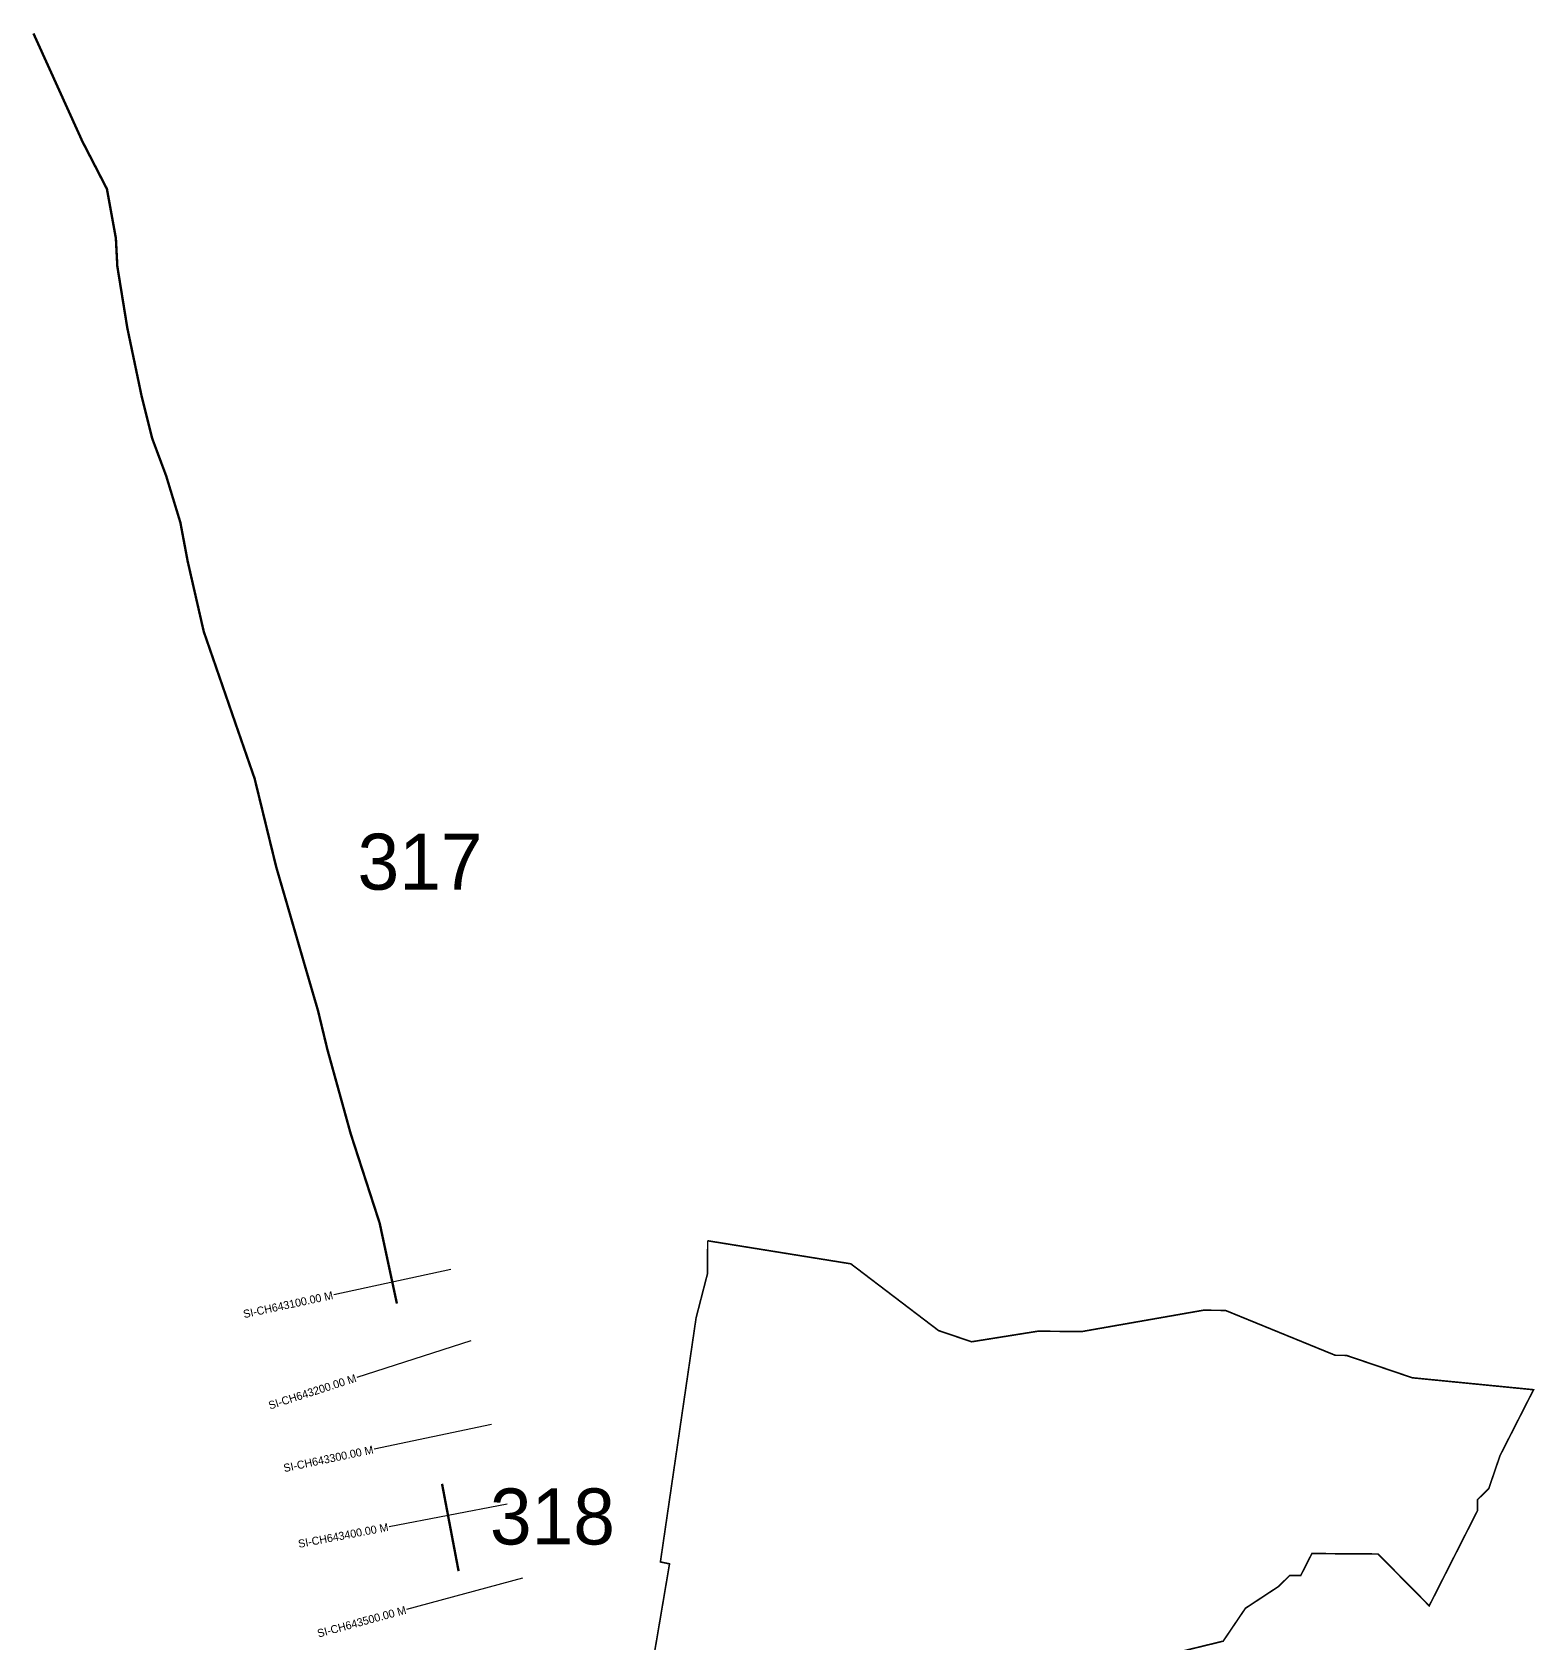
# Model space of a CAD drawing. Header units: metres. Extents: x 329576 to 331721, y 1797221 to 1802564.
# Drawn here: x 329576 to 331454, y 1800550 to 1802564 of the extents above; entities that cross this region are included whole.
import ezdxf
from ezdxf.enums import TextEntityAlignment as Align

# ---------------------------------------------------------------- set-up
doc = ezdxf.new("R2010")
doc.units = ezdxf.units.M
for name, color, linetype in [('CS', 134, 'Continuous'), ('CSMark', 6, 'Continuous'), ('NATURALLY PROTECTED', 3, 'Continuous')]:
    doc.layers.add(name, color=color, linetype=linetype)

msp = doc.modelspace()

# ---------------------------------------------------------------- linework, layer by layer
at = {"color": 6, "const_width": 2}
for points in [[(330347.8, 1800503.2), (330372.7, 1800650.1), (330361.3, 1800652.5), (330405.9, 1800957.5), (330420.1, 1801012.5), (330420.4, 1801053.8)], [(330420.4, 1801053.8), (330599.3, 1801025), (330708.9, 1800941.6), (330750.2, 1800927.6), (330833, 1800940.8), (330888.1, 1800940.4), (331039.8, 1800967), (331067.4, 1800966.8), (331204.7, 1800910.7), (331218.5, 1800910.6), (331301, 1800882.6), (331452.5, 1800867.7), (331410.6, 1800785.4), (331396.5, 1800744.1), (331382.6, 1800730.5), (331382.5, 1800716.7), (331322.1, 1800597.7), (331258.2, 1800662.4), (331175.5, 1800663), (331161.5, 1800635.5), (331147.8, 1800635.6), (331133.9, 1800621.9), (331092.4, 1800594.6), (331064.6, 1800553.5), (331012.9, 1800540.9)]]:
    msp.add_lwpolyline(points, dxfattribs=at)
at = {"layer": 'CS'}
for p, q in [((330099.6, 1801017.7), (329953, 1800986.2)), ((330124.6, 1800928.7), (329981.8, 1800882.9)), ((330150.2, 1800824.1), (330003.4, 1800793.3)), ((330169.6, 1800724.6), (330022.2, 1800696.5)), ((330188.9, 1800632.4), (330044.1, 1800593.1))]:
    msp.add_line(p, q, dxfattribs=at)
at = {"layer": 'NATURALLY PROTECTED', "const_width": 3, "flags": 128}
for points in [[(329577.8, 1802562.4), (329614.7, 1802481), (329638.8, 1802427.8), (329669.6, 1802368.1), (329680.8, 1802306.5), (329682.6, 1802271.5), (329695.1, 1802194.4), (329713, 1802109), (329726.1, 1802056.6), (329743.6, 1802009.7), (329761.4, 1801951.3), (329770.5, 1801903), (329790.6, 1801815.1), (329831.5, 1801696.7), (329854.2, 1801631.3), (329881.2, 1801520.8), (329896.4, 1801468.6), (329915.3, 1801403.4), (329926.6, 1801364.6), (329933.4, 1801341.4), (329945.1, 1801292.9), (329974.3, 1801187.4), (330010.5, 1801075.7), (330032, 1800975.3)], [(330088.4, 1800750.1), (330109.1, 1800641)]]:
    msp.add_lwpolyline(points, dxfattribs=at)

# ---------------------------------------------------------------- texts
at = {"char_height": 70, "attachment_point": 1}
for s, insert in [('317', (329982.8, 1801562.5)), ('318', (330148.3, 1800744.3))]:
    msp.add_mtext_dynamic_manual_height_columns(s, width=95.172, gutter_width=1, heights=[0], dxfattribs=dict(at, insert=insert))
at = {"layer": 'CSMark'}
for s, rotation, p in [('SI-CH643100.00 M', 12.1262, (329952, 1800986)), ('SI-CH643200.00 M', 17.7823, (329980.8, 1800882.6)), ('SI-CH643300.00 M', 11.875, (330002.4, 1800793.1)), ('SI-CH643400.00 M', 10.7746, (330021.2, 1800696.3)), ('SI-CH643500.00 M', 15.1966, (330043.2, 1800592.8))]:
    msp.add_text(s, height=10, rotation=rotation, dxfattribs=at).set_placement(p, align=Align.MIDDLE_RIGHT)

doc.saveas('drawing.dxf')
